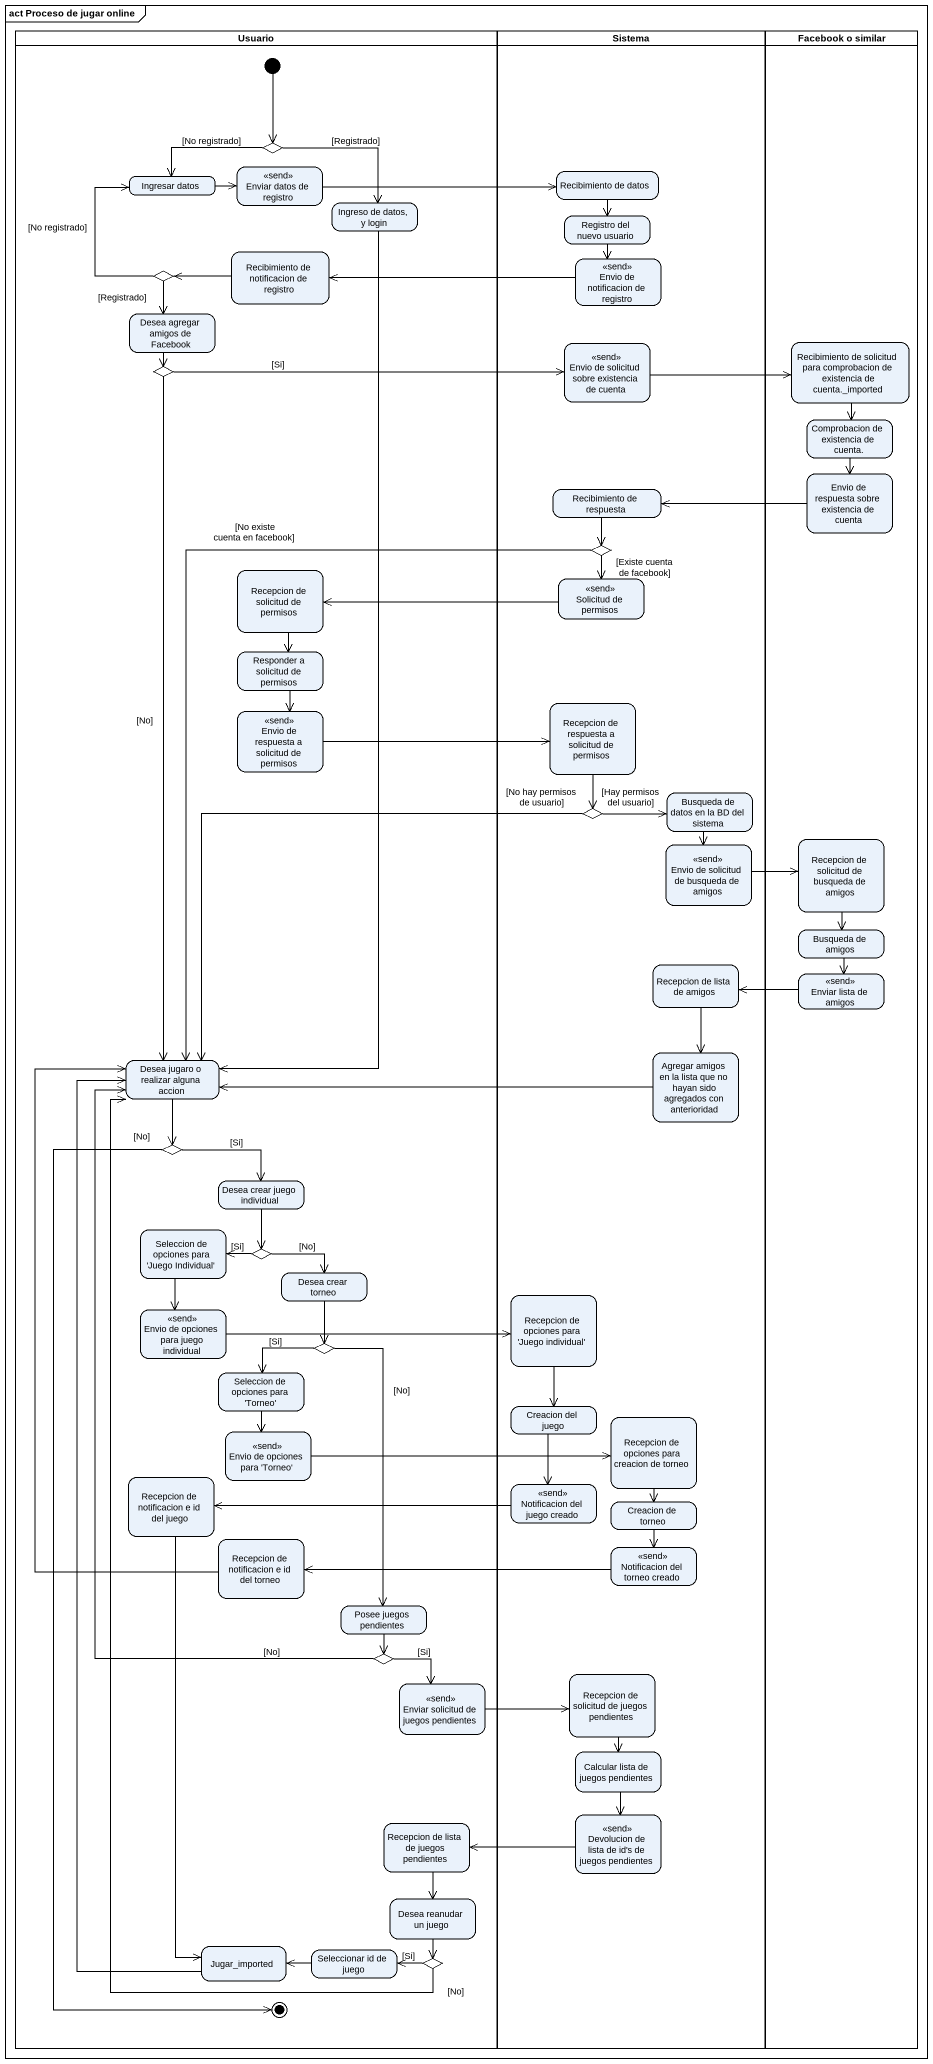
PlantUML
@startuml
mainframe act Proceso de jugar online
hide empty description
state Usuario <<partition>> {
  state choice1 <<choice>>
  state "Ingresar datos" as Ingresar_datos
  state "Enviar datos de registro" as Enviar_datos_de_registro <<send>>
  state "Ingreso de datos, y login" as Ingreso_de_datos_y_login
  state choice2 <<choice>>
  state "Recibimiento de notificacion de registro" as Recibimiento_de
  state "Desea agregar amigos de Facebook" as Desea_agregar_amigos_de
  state choice3 <<choice>>
  state "Recepcion de solicitud de permisos" as Recepcion_de_solicitud_de
  state "Responder a solicitud de permisos" as Responder_a_solicitud_de
  state "Envio de respuesta a solicitud de permisos" as Envio_de_respuesta_a <<send>>
  state "Desea jugaro o realizar alguna accion" as Desea_jugaro_o_realizar
  state choice6 <<choice>>
  state "Desea crear juego individual" as Desea_crear_juego_individual
  state "Seleccion de opciones para 'Juego Individual'" as Seleccion_de_opciones_para
  state choice7 <<choice>>
  state "Desea crear torneo" as Desea_crear_torneo
  state "Envio de opciones para juego individual" as Envio_de_opciones_para <<send>>
  state choice8 <<choice>>
  state "Seleccion de opciones para 'Torneo'" as Seleccion_de_opciones_para_2
  state "Envio de opciones para 'Torneo'" as Envio_de_opciones_para_2 <<send>>
  state "Recepcion de notificacion e id del juego" as Recepcion_de_notificacion_e
  state "Recepcion de notificacion e id del torneo" as Recepcion_de_notificacion_e_2
  state "Posee juegos pendientes" as Posee_juegos_pendientes
  state choice9 <<choice>>
  state "Enviar solicitud de juegos pendientes" as Enviar_solicitud_de_juegos <<send>>
  state "Recepcion de lista de juegos pendientes" as Recepcion_de_lista_de
  state "Desea reanudar un juego" as Desea_reanudar_un_juego
  state Jugar_imported
  state "Seleccionar id de juego" as Seleccionar_id_de_juego
  state choice10 <<choice>>
  [*] --> choice1
  choice6 --> [*] : [No]
}
state Sistema <<partition>> {
  state "Recibimiento de datos" as Recibimiento_de_datos
  state "Registro del nuevo usuario" as Registro_del_nuevo_usuario
  state "Envio de notificacion de registro" as Envio_de_notificacion_de <<send>>
  state "Envio de solicitud sobre existencia de cuenta" as Envio_de_solicitud_sobre <<send>>
  state "Recibimiento de respuesta" as Recibimiento_de_respuesta
  state choice4 <<choice>>
  state "Solicitud de permisos" as Solicitud_de_permisos <<send>>
  state "Recepcion de respuesta a solicitud de permisos" as Recepcion_de_respuesta_a
  state choice5 <<choice>>
  state "Busqueda de datos en la BD del sistema" as Busqueda_de_datos_en_la_BD
  state "Envio de solicitud de busqueda de amigos" as Envio_de_solicitud_de <<send>>
  state "Recepcion de lista de amigos" as Recepcion_de_lista_de_amigos
  state "Agregar amigos en la lista que no hayan sido agregados con anterioridad" as Agregar_amigos_en_la_lista
  state "Recepcion de opciones para 'Juego individual'" as Recepcion_de_opciones_para
  state "Creacion del juego" as Creacion_del_juego
  state "Recepcion de opciones para creacion de torneo" as Recepcion_de_opciones_para_2
  state "Notificacion del juego creado" as Notificacion_del_juego <<send>>
  state "Creacion de torneo" as Creacion_de_torneo
  state "Notificacion del torneo creado" as Notificacion_del_torneo <<send>>
  state "Recepcion de solicitud de juegos pendientes" as Recepcion_de_solicitud_de_3
  state "Calcular lista de juegos pendientes" as Calcular_lista_de_juegos
  state "Devolucion de lista de id's de juegos pendientes" as Devolucion_de_lista_de_id_s <<send>>
}
state "Facebook o similar" as Facebook_o_similar <<partition>> {
  state "Recibimiento de solicitud para comprobacion de existencia de cuenta._imported" as Recibimiento_de_solicitud
  state "Comprobacion de existencia de cuenta." as Comprobacion_de_existencia
  state "Envio de respuesta sobre existencia de cuenta" as Envio_de_respuesta_sobre
  state "Recepcion de solicitud de busqueda de amigos" as Recepcion_de_solicitud_de_2
  state "Busqueda de amigos" as Busqueda_de_amigos
  state "Enviar lista de amigos" as Enviar_lista_de_amigos <<send>>
}
choice1 -left-> Ingresar_datos : [No registrado]
choice1 --> Ingreso_de_datos_y_login : [Registrado]
Ingresar_datos -right-> Enviar_datos_de_registro
Enviar_datos_de_registro -right-> Recibimiento_de_datos
Recibimiento_de_datos --> Registro_del_nuevo_usuario
Ingreso_de_datos_y_login --> Desea_jugaro_o_realizar
Registro_del_nuevo_usuario --> Envio_de_notificacion_de
choice2 -up-> Ingresar_datos : [No registrado]
choice2 --> Desea_agregar_amigos_de : [Registrado]
Recibimiento_de -left-> choice2
Envio_de_notificacion_de -left-> Recibimiento_de
Desea_agregar_amigos_de --> choice3
Envio_de_solicitud_sobre -right-> Recibimiento_de_solicitud
Recibimiento_de_solicitud --> Comprobacion_de_existencia
choice3 -right-> Envio_de_solicitud_sobre : [Si]
choice3 --> Desea_jugaro_o_realizar : [No]
Comprobacion_de_existencia --> Envio_de_respuesta_sobre
Recibimiento_de_respuesta --> choice4
Envio_de_respuesta_sobre -left-> Recibimiento_de_respuesta
choice4 --> Solicitud_de_permisos : [Existe cuenta de facebook]
choice4 --> Desea_jugaro_o_realizar : [No existe cuenta en facebook]
Recepcion_de_solicitud_de --> Responder_a_solicitud_de
Solicitud_de_permisos -left-> Recepcion_de_solicitud_de
Responder_a_solicitud_de --> Envio_de_respuesta_a
Recepcion_de_respuesta_a --> choice5
Envio_de_respuesta_a -right-> Recepcion_de_respuesta_a
choice5 -right-> Busqueda_de_datos_en_la_BD : [Hay permisos del usuario]
choice5 --> Desea_jugaro_o_realizar : [No hay permisos de usuario]
Busqueda_de_datos_en_la_BD --> Envio_de_solicitud_de
Envio_de_solicitud_de -right-> Recepcion_de_solicitud_de_2
Recepcion_de_solicitud_de_2 --> Busqueda_de_amigos
Busqueda_de_amigos --> Enviar_lista_de_amigos
Recepcion_de_lista_de_amigos --> Agregar_amigos_en_la_lista
Enviar_lista_de_amigos -left-> Recepcion_de_lista_de_amigos
Desea_jugaro_o_realizar --> choice6
Agregar_amigos_en_la_lista -left-> Desea_jugaro_o_realizar
choice6 -right-> Desea_crear_juego_individual : [Si]
Desea_crear_juego_individual --> choice7
Seleccion_de_opciones_para --> Envio_de_opciones_para
choice7 -left-> Seleccion_de_opciones_para : [Si]
choice7 -right-> Desea_crear_torneo : [No]
Desea_crear_torneo --> choice8
Envio_de_opciones_para -right-> Recepcion_de_opciones_para
Recepcion_de_opciones_para --> Creacion_del_juego
choice8 --> Seleccion_de_opciones_para_2 : [Si]
choice8 --> Posee_juegos_pendientes : [No]
Seleccion_de_opciones_para_2 --> Envio_de_opciones_para_2
Envio_de_opciones_para_2 -right-> Recepcion_de_opciones_para_2
Creacion_del_juego --> Notificacion_del_juego
Recepcion_de_opciones_para_2 --> Creacion_de_torneo
Recepcion_de_notificacion_e --> Jugar_imported
Notificacion_del_juego -left-> Recepcion_de_notificacion_e
Creacion_de_torneo --> Notificacion_del_torneo
Recepcion_de_notificacion_e_2 -up-> Desea_jugaro_o_realizar
Notificacion_del_torneo -left-> Recepcion_de_notificacion_e_2
Posee_juegos_pendientes --> choice9
choice9 -up-> Desea_jugaro_o_realizar : [No]
choice9 --> Enviar_solicitud_de_juegos : [Si]
Enviar_solicitud_de_juegos -right-> Recepcion_de_solicitud_de_3
Recepcion_de_solicitud_de_3 --> Calcular_lista_de_juegos
Calcular_lista_de_juegos --> Devolucion_de_lista_de_id_s
Recepcion_de_lista_de --> Desea_reanudar_un_juego
Devolucion_de_lista_de_id_s -left-> Recepcion_de_lista_de
Desea_reanudar_un_juego --> choice10
Jugar_imported -up-> Desea_jugaro_o_realizar
Seleccionar_id_de_juego -left-> Jugar_imported
choice10 -up-> Desea_jugaro_o_realizar : [No]
choice10 -left-> Seleccionar_id_de_juego : [Si]
@enduml
